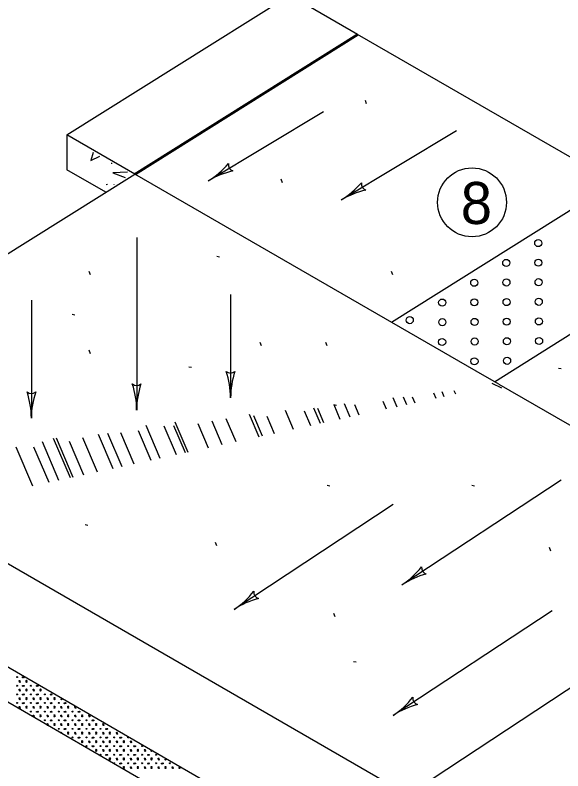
# Model space of a CAD drawing. Extents: x 997.6 to 1036.8, y 998.9 to 1022.8.
# Drawn here: x 1009.596 to 1012.201, y 1003.569 to 1007.163 of the extents above; entities that cross this region are included whole.
import ezdxf

# ---------------------------------------------------------------- set-up
doc = ezdxf.new("R2010")
doc.units = 0
doc.layers.add('Level 1', color=7, linetype='Continuous')
doc.layers.add('Level 2', color=7, linetype='Continuous')

msp = doc.modelspace()

# ---------------------------------------------------------------- linework, layer by layer
at = {"layer": 'Level 1'}
for p, q in [((1009.8426, 1006.5937), (1010.9019, 1007.2581)), ((1011.2244, 1007.0719), (1010.9018, 1007.2581)), ((1010.1623, 1006.4091), (1011.2215, 1007.0735)), ((1010.1652, 1006.4075), (1011.2244, 1007.0719)), ((1010.168, 1006.4058), (1011.2273, 1007.0702)), ((1017.2866, 1003.5719), (1011.2244, 1007.0719)), ((1011.2681, 1006.7416), (1011.2618, 1006.7579)), ((1010.514, 1006.3752), (1011.0624, 1006.705)), ((1011.1465, 1006.2842), (1011.6949, 1006.614)), ((1010.1652, 1006.4075), (1009.8426, 1006.5937)), ((1009.8426, 1006.5937), (1009.8426, 1006.427)), ((1010.0268, 1006.3207), (1009.8426, 1006.427)), ((1008.5604, 1005.401), (1010.1652, 1006.4075)), ((1011.7889, 1005.47), (1010.1652, 1006.4075)), ((1010.8678, 1006.3662), (1010.8614, 1006.3825)), ((1010.5548, 1006.0164), (1010.5674, 1006.0139)), ((1009.9544, 1005.9283), (1009.9481, 1005.9446)), ((1011.3933, 1005.9283), (1011.3869, 1005.9446)), ((1009.8666, 1005.7411), (1009.8793, 1005.7386)), ((1010.7677, 1005.5905), (1010.7613, 1005.6068)), ((1011.0805, 1005.5905), (1011.0741, 1005.6068)), ((1009.9544, 1005.5529), (1009.9481, 1005.5693)), ((1010.4229, 1005.4909), (1010.4356, 1005.4884)), ((1012.1813, 1005.4846), (1012.194, 1005.4821)), ((1011.8972, 1005.4075), (1011.7889, 1005.47)), ((1014.4953, 1003.9075), (1011.898, 1005.407)), ((1011.1117, 1005.3116), (1011.1244, 1005.3091)), ((1014.2788, 1005.3085), (1011.4642, 1003.4549)), ((1014.8178, 1001.5187), (1008.4331, 1005.2049)), ((1014.3848, 1001.2769), (1008, 1004.9631)), ((1012.1925, 1004.9519), (1011.4362, 1004.4538)), ((1011.0803, 1004.9278), (1011.0929, 1004.9253)), ((1011.7684, 1004.9278), (1011.7811, 1004.9253)), ((1011.3943, 1004.8352), (1010.6379, 1004.3371)), ((1014.3848, 1001.1103), (1008, 1004.7965)), ((1009.9292, 1004.7402), (1009.9418, 1004.7377)), ((1010.555, 1004.6395), (1010.5486, 1004.6559)), ((1012.144, 1004.6145), (1012.1377, 1004.6309)), ((1012.1505, 1004.331), (1011.3942, 1003.8329)), ((1011.118, 1004.3017), (1011.1117, 1004.3181)), ((1011.2054, 1004.0895), (1011.2181, 1004.087))]:
    msp.add_line(p, q, dxfattribs=at)
for points in [[(1009.968, 1006.5107), (1009.9564, 1006.4715)], [(1009.9564, 1006.4715), (1009.9995, 1006.4923)], [(1010.0578, 1006.4582), (1010.0525, 1006.4576)], [(1010.1299, 1006.4161), (1010.0605, 1006.4131)], [(1010.0605, 1006.4131), (1010.1192, 1006.3909)], [(1010.0357, 1006.3573), (1010.0285, 1006.3564)], [(1010.066, 1006.3586), (1010.0656, 1006.3585)]]:
    msp.add_lwpolyline(points, dxfattribs=at)
for centre, radius in [((1012.0843, 1006.0791), 0.0169), ((1011.9321, 1005.9848), 0.0169), ((1012.0849, 1005.986), 0.0169), ((1011.7797, 1005.8904), 0.0169), ((1011.9327, 1005.8918), 0.0169), ((1012.0859, 1005.8931), 0.0169), ((1011.6274, 1005.7961), 0.0169), ((1011.7804, 1005.7974), 0.0169), ((1011.9335, 1005.7987), 0.0169), ((1012.0865, 1005.7999), 0.0169), ((1011.4731, 1005.7128), 0.0169), ((1011.6281, 1005.7031), 0.0169), ((1011.7813, 1005.7044), 0.0169), ((1011.9342, 1005.7056), 0.0169), ((1012.0873, 1005.7067), 0.0169), ((1011.627, 1005.6089), 0.0169), ((1011.782, 1005.6113), 0.0169), ((1011.9351, 1005.6124), 0.0169), ((1012.0882, 1005.6137), 0.0169), ((1011.7808, 1005.5169), 0.0169), ((1011.936, 1005.5194), 0.0169), ((1009.6051, 1004.0151), 0.00226), ((1009.6331, 1004.014), 0.00226), ((1009.6376, 1004.0145), 0.00226), ((1009.6051, 1003.9741), 0.00226), ((1009.6174, 1003.9966), 0.00226), ((1009.6191, 1003.992), 0.00226), ((1009.6331, 1003.973), 0.00226), ((1009.6376, 1003.9735), 0.00226), ((1009.6504, 1003.9978), 0.00226), ((1009.6504, 1003.992), 0.00226), ((1009.6712, 1003.9741), 0.00226), ((1009.6992, 1003.973), 0.00226), ((1009.7037, 1003.9735), 0.00226), ((1009.6174, 1003.9556), 0.00226), ((1009.6191, 1003.951), 0.00226), ((1009.6504, 1003.9568), 0.00226), ((1009.6504, 1003.951), 0.00226), ((1009.6835, 1003.9556), 0.00226), ((1009.6852, 1003.951), 0.00226), ((1009.7166, 1003.9568), 0.00226), ((1009.7166, 1003.951), 0.00226), ((1009.6051, 1003.9331), 0.00226), ((1009.6174, 1003.9146), 0.00226), ((1009.6191, 1003.91), 0.00226), ((1009.6331, 1003.932), 0.00226), ((1009.6376, 1003.9325), 0.00226), ((1009.6504, 1003.9158), 0.00226), ((1009.6504, 1003.91), 0.00226), ((1009.6712, 1003.9331), 0.00226), ((1009.6835, 1003.9146), 0.00226), ((1009.6852, 1003.91), 0.00226), ((1009.6992, 1003.932), 0.00226), ((1009.7037, 1003.9325), 0.00226), ((1009.7166, 1003.9158), 0.00226), ((1009.7166, 1003.91), 0.00226), ((1009.7373, 1003.9331), 0.00226), ((1009.7496, 1003.9146), 0.00226), ((1009.7513, 1003.91), 0.00226), ((1009.7653, 1003.932), 0.00226), ((1009.7698, 1003.9325), 0.00226), ((1009.7827, 1003.9158), 0.00226), ((1009.7827, 1003.91), 0.00226), ((1009.8174, 1003.91), 0.00226), ((1009.6051, 1003.8921), 0.00226), ((1009.6174, 1003.8736), 0.00226), ((1009.6191, 1003.869), 0.00226), ((1009.6331, 1003.891), 0.00226), ((1009.6376, 1003.8915), 0.00226), ((1009.6504, 1003.8748), 0.00226), ((1009.6504, 1003.869), 0.00226), ((1009.6712, 1003.8921), 0.00226), ((1009.6835, 1003.8736), 0.00226), ((1009.6852, 1003.869), 0.00226), ((1009.6992, 1003.891), 0.00226), ((1009.7037, 1003.8915), 0.00226), ((1009.7166, 1003.8748), 0.00226), ((1009.7166, 1003.869), 0.00226), ((1009.7373, 1003.8921), 0.00226), ((1009.7496, 1003.8736), 0.00226), ((1009.7513, 1003.869), 0.00226), ((1009.7653, 1003.891), 0.00226), ((1009.7698, 1003.8915), 0.00226), ((1009.7827, 1003.8748), 0.00226), ((1009.7827, 1003.869), 0.00226), ((1009.8034, 1003.8921), 0.00226), ((1009.8157, 1003.8736), 0.00226), ((1009.8174, 1003.869), 0.00226), ((1009.8314, 1003.891), 0.00226), ((1009.8359, 1003.8915), 0.00226), ((1009.8488, 1003.8748), 0.00226), ((1009.8488, 1003.869), 0.00226), ((1009.8818, 1003.8736), 0.00226), ((1009.8835, 1003.869), 0.00226), ((1009.6712, 1003.8511), 0.00226), ((1009.6835, 1003.8326), 0.00226), ((1009.6852, 1003.828), 0.00226), ((1009.6992, 1003.85), 0.00226), ((1009.7037, 1003.8505), 0.00226), ((1009.7166, 1003.8338), 0.00226), ((1009.7166, 1003.828), 0.00226), ((1009.7373, 1003.8511), 0.00226), ((1009.7496, 1003.8326), 0.00226), ((1009.7513, 1003.828), 0.00226), ((1009.7653, 1003.85), 0.00226), ((1009.7698, 1003.8505), 0.00226), ((1009.7827, 1003.8338), 0.00226), ((1009.7827, 1003.828), 0.00226), ((1009.8034, 1003.8511), 0.00226), ((1009.8157, 1003.8326), 0.00226), ((1009.8174, 1003.828), 0.00226), ((1009.8314, 1003.85), 0.00226), ((1009.8359, 1003.8505), 0.00226), ((1009.8488, 1003.8338), 0.00226), ((1009.8488, 1003.828), 0.00226), ((1009.8695, 1003.8511), 0.00226), ((1009.8818, 1003.8326), 0.00226), ((1009.8835, 1003.828), 0.00226), ((1009.8975, 1003.85), 0.00226), ((1009.902, 1003.8505), 0.00226), ((1009.9149, 1003.8338), 0.00226), ((1009.9149, 1003.828), 0.00226), ((1009.9479, 1003.8326), 0.00226), ((1009.9496, 1003.828), 0.00226), ((1009.7373, 1003.8101), 0.00226), ((1009.7496, 1003.7916), 0.00226), ((1009.7653, 1003.809), 0.00226), ((1009.7698, 1003.8095), 0.00226), ((1009.7827, 1003.7928), 0.00226), ((1009.8034, 1003.8101), 0.00226), ((1009.8157, 1003.7916), 0.00226), ((1009.8314, 1003.809), 0.00226), ((1009.8359, 1003.8095), 0.00226), ((1009.8488, 1003.7928), 0.00226), ((1009.8695, 1003.8101), 0.00226), ((1009.8818, 1003.7916), 0.00226), ((1009.8975, 1003.809), 0.00226), ((1009.902, 1003.8095), 0.00226), ((1009.9149, 1003.7928), 0.00226), ((1009.9356, 1003.8101), 0.00226), ((1009.9479, 1003.7916), 0.00226), ((1009.9636, 1003.809), 0.00226), ((1009.9681, 1003.8095), 0.00226), ((1009.981, 1003.7928), 0.00226), ((1010.0141, 1003.7916), 0.00226), ((1009.7513, 1003.787), 0.00226), ((1009.7827, 1003.787), 0.00226), ((1009.8034, 1003.7691), 0.00226), ((1009.8174, 1003.787), 0.00226), ((1009.8314, 1003.768), 0.00226), ((1009.8359, 1003.7685), 0.00226), ((1009.8488, 1003.787), 0.00226), ((1009.8695, 1003.7691), 0.00226), ((1009.8835, 1003.787), 0.00226), ((1009.8975, 1003.768), 0.00226), ((1009.902, 1003.7685), 0.00226), ((1009.9149, 1003.787), 0.00226), ((1009.9356, 1003.7691), 0.00226), ((1009.9496, 1003.787), 0.00226), ((1009.9636, 1003.768), 0.00226), ((1009.9681, 1003.7685), 0.00226), ((1009.981, 1003.787), 0.00226), ((1010.0017, 1003.7691), 0.00226), ((1010.0157, 1003.787), 0.00226), ((1010.0297, 1003.768), 0.00226), ((1010.0342, 1003.7685), 0.00226), ((1009.8157, 1003.7506), 0.00226), ((1009.8488, 1003.7518), 0.00226), ((1009.8488, 1003.746), 0.00226), ((1009.8695, 1003.7281), 0.00226), ((1009.8818, 1003.7506), 0.00226), ((1009.8835, 1003.746), 0.00226), ((1009.8975, 1003.727), 0.00226), ((1009.902, 1003.7275), 0.00226), ((1009.9149, 1003.7518), 0.00226), ((1009.9149, 1003.746), 0.00226), ((1009.9356, 1003.7281), 0.00226), ((1009.9479, 1003.7506), 0.00226), ((1009.9496, 1003.746), 0.00226), ((1009.9636, 1003.727), 0.00226), ((1009.9681, 1003.7275), 0.00226), ((1009.981, 1003.7518), 0.00226), ((1009.981, 1003.746), 0.00226), ((1010.0017, 1003.7281), 0.00226), ((1010.0141, 1003.7506), 0.00226), ((1010.0157, 1003.746), 0.00226), ((1010.0297, 1003.727), 0.00226), ((1010.0342, 1003.7275), 0.00226), ((1010.0471, 1003.7518), 0.00226), ((1010.0471, 1003.746), 0.00226), ((1010.0678, 1003.7281), 0.00226), ((1010.0802, 1003.7506), 0.00226), ((1010.0818, 1003.746), 0.00226), ((1010.0958, 1003.727), 0.00226), ((1010.1003, 1003.7275), 0.00226), ((1010.1339, 1003.7281), 0.00226), ((1009.9149, 1003.7108), 0.00226), ((1009.9149, 1003.705), 0.00226), ((1009.9356, 1003.6871), 0.00226), ((1009.9479, 1003.7096), 0.00226), ((1009.9496, 1003.705), 0.00226), ((1009.9636, 1003.686), 0.00226), ((1009.9681, 1003.6865), 0.00226), ((1009.981, 1003.7108), 0.00226), ((1009.981, 1003.705), 0.00226), ((1010.0017, 1003.6871), 0.00226), ((1010.0141, 1003.7096), 0.00226), ((1010.0157, 1003.705), 0.00226), ((1010.0297, 1003.686), 0.00226), ((1010.0342, 1003.6865), 0.00226), ((1010.0471, 1003.7108), 0.00226), ((1010.0471, 1003.705), 0.00226), ((1010.0678, 1003.6871), 0.00226), ((1010.0802, 1003.7096), 0.00226), ((1010.0818, 1003.705), 0.00226), ((1010.0958, 1003.686), 0.00226), ((1010.1003, 1003.6865), 0.00226), ((1010.1132, 1003.7108), 0.00226), ((1010.1132, 1003.705), 0.00226), ((1010.1339, 1003.6871), 0.00226), ((1010.1463, 1003.7096), 0.00226), ((1010.1479, 1003.705), 0.00226), ((1010.1619, 1003.686), 0.00226), ((1010.1664, 1003.6865), 0.00226), ((1010.2001, 1003.6871), 0.00226), ((1009.981, 1003.6698), 0.00226), ((1009.981, 1003.664), 0.00226), ((1010.0017, 1003.6461), 0.00226), ((1010.0141, 1003.6686), 0.00226), ((1010.0157, 1003.664), 0.00226), ((1010.0471, 1003.6698), 0.00226), ((1010.0471, 1003.664), 0.00226), ((1010.0678, 1003.6461), 0.00226), ((1010.0802, 1003.6686), 0.00226), ((1010.0818, 1003.664), 0.00226), ((1010.1132, 1003.6698), 0.00226), ((1010.1132, 1003.664), 0.00226), ((1010.1339, 1003.6461), 0.00226), ((1010.1463, 1003.6686), 0.00226), ((1010.1479, 1003.664), 0.00226), ((1010.1793, 1003.6698), 0.00226), ((1010.1793, 1003.664), 0.00226), ((1010.2001, 1003.6461), 0.00226), ((1010.2124, 1003.6686), 0.00226), ((1010.2141, 1003.664), 0.00226), ((1010.2454, 1003.664), 0.00226), ((1010.2662, 1003.6461), 0.00226), ((1010.0297, 1003.645), 0.00226), ((1010.0342, 1003.6455), 0.00226), ((1010.0471, 1003.6288), 0.00226), ((1010.0471, 1003.623), 0.00226), ((1010.0802, 1003.6276), 0.00226), ((1010.0818, 1003.623), 0.00226), ((1010.0958, 1003.645), 0.00226), ((1010.1003, 1003.6455), 0.00226), ((1010.1132, 1003.6288), 0.00226), ((1010.1132, 1003.623), 0.00226), ((1010.1463, 1003.6276), 0.00226), ((1010.1479, 1003.623), 0.00226), ((1010.1619, 1003.645), 0.00226), ((1010.1664, 1003.6455), 0.00226), ((1010.1793, 1003.6288), 0.00226), ((1010.1793, 1003.623), 0.00226), ((1010.2124, 1003.6276), 0.00226), ((1010.2141, 1003.623), 0.00226), ((1010.2281, 1003.645), 0.00226), ((1010.2326, 1003.6455), 0.00226), ((1010.2454, 1003.6288), 0.00226), ((1010.2454, 1003.623), 0.00226), ((1010.2785, 1003.6276), 0.00226), ((1010.2802, 1003.623), 0.00226), ((1010.3116, 1003.623), 0.00226), ((1010.0678, 1003.6051), 0.00226), ((1010.0958, 1003.604), 0.00226), ((1010.1003, 1003.6045), 0.00226), ((1010.1132, 1003.5878), 0.00226), ((1010.1132, 1003.582), 0.00226), ((1010.1339, 1003.6051), 0.00226), ((1010.1463, 1003.5866), 0.00226), ((1010.1479, 1003.582), 0.00226), ((1010.1619, 1003.604), 0.00226), ((1010.1664, 1003.6045), 0.00226), ((1010.1793, 1003.5878), 0.00226), ((1010.1793, 1003.582), 0.00226), ((1010.2001, 1003.6051), 0.00226), ((1010.2124, 1003.5866), 0.00226), ((1010.2141, 1003.582), 0.00226), ((1010.2281, 1003.604), 0.00226), ((1010.2326, 1003.6045), 0.00226), ((1010.2454, 1003.5878), 0.00226), ((1010.2454, 1003.582), 0.00226), ((1010.2662, 1003.6051), 0.00226), ((1010.2785, 1003.5866), 0.00226), ((1010.2802, 1003.582), 0.00226), ((1010.2942, 1003.604), 0.00226), ((1010.2987, 1003.6045), 0.00226), ((1010.3116, 1003.5878), 0.00226), ((1010.3116, 1003.582), 0.00226), ((1010.3323, 1003.6051), 0.00226), ((1010.3446, 1003.5866), 0.00226), ((1010.3463, 1003.582), 0.00226), ((1010.3777, 1003.5878), 0.00226), ((1010.3777, 1003.582), 0.00226)]:
    msp.add_circle(centre, radius, dxfattribs=at)
at = {"layer": 'Level 2'}
for p, q in [((1011.3855, 1005.7029), (1012.4448, 1006.3673)), ((1010.1742, 1006.1054), (1010.1742, 1005.2843)), ((1011.8755, 1005.42), (1012.9347, 1006.0844)), ((1009.6733, 1005.8075), (1009.6733, 1005.2461)), ((1010.6209, 1005.8346), (1010.6209, 1005.3437)), ((1011.8641, 1005.4128), (1011.9102, 1005.39)), ((1011.6256, 1005.3734), (1011.6357, 1005.3498)), ((1011.6828, 1005.3786), (1011.6901, 1005.3616)), ((1011.3927, 1005.3451), (1011.4115, 1005.3011)), ((1011.4425, 1005.3479), (1011.4581, 1005.3113)), ((1011.4848, 1005.3481), (1011.497, 1005.3197)), ((1011.586, 1005.3667), (1011.5968, 1005.3414)), ((1011.1117, 1005.3116), (1011.1412, 1005.2425)), ((1011.161, 1005.3155), (1011.1879, 1005.2526)), ((1011.2097, 1005.3108), (1011.2306, 1005.2619)), ((1011.3449, 1005.3277), (1011.361, 1005.2902)), ((1010.7087, 1005.2655), (1010.7545, 1005.1585)), ((1010.8802, 1005.2843), (1010.9187, 1005.1942)), ((1010.9706, 1005.2814), (1011.0003, 1005.2119)), ((1011.0157, 1005.2951), (1011.0469, 1005.222)), ((1011.0341, 1005.2945), (1011.0635, 1005.2256)), ((1010.531, 1005.2343), (1010.5796, 1005.1206)), ((1010.5989, 1005.2444), (1010.6457, 1005.1349)), ((1010.7296, 1005.2593), (1010.7711, 1005.1621)), ((1010.7928, 1005.2559), (1010.8277, 1005.1744)), ((1010.217, 1005.2127), (1010.2838, 1005.0564)), ((1010.3031, 1005.2101), (1010.3615, 1005.0732)), ((1010.3494, 1005.211), (1010.4043, 1005.0825)), ((1010.3557, 1005.2286), (1010.417, 1005.0853)), ((1010.4646, 1005.2209), (1010.5136, 1005.1062)), ((1009.9906, 1005.1708), (1010.0602, 1005.0078)), ((1010.0356, 1005.1747), (1010.1029, 1005.0171)), ((1010.0978, 1005.1781), (1010.1612, 1005.0297)), ((1010.1813, 1005.1871), (1010.2411, 1005.0471)), ((1009.7239, 1005.1363), (1009.8027, 1004.9519)), ((1009.7769, 1005.1514), (1009.8571, 1004.9637)), ((1009.7915, 1005.1527), (1009.871, 1004.9667)), ((1009.8533, 1005.1372), (1009.9215, 1004.9777)), ((1009.9169, 1005.1543), (1009.9864, 1004.9918)), ((1009.5992, 1005.1102), (1009.6783, 1004.9249)), ((1009.6841, 1005.1102), (1009.756, 1004.9418))]:
    msp.add_line(p, q, dxfattribs=at)
msp.add_circle((1011.7694, 1006.2729), 0.1638, dxfattribs=at)
for centre, radius, start, end in [((1010.3126, 1006.7102), 0.3909, 301.0235, 319.6923), ((1010.6415, 1006.4518), 0.0313, 169.7981, 251.9148), ((1010.7155, 1006.0402), 0.3909, 102.3706, 121.0174), ((1010.3126, 1006.7102), 0.3909, 301.0113, 301.0235), ((1010.9451, 1006.6192), 0.3909, 301.0235, 319.6923), ((1011.274, 1006.3608), 0.0313, 169.7981, 251.9148), ((1011.348, 1005.9492), 0.3909, 102.3706, 121.0174), ((1010.9451, 1006.6192), 0.3909, 301.0113, 301.0235), ((1010.621, 1005.4924), 0.0313, 228.7746, 310.8913), ((1010.23, 1005.3437), 0.3909, 0, 18.6688), ((1011.0119, 1005.3437), 0.3909, 161.3472, 179.9939), ((1010.1742, 1005.433), 0.0313, 228.7746, 310.8913), ((1009.7832, 1005.2843), 0.3909, 0, 18.6688), ((1010.5651, 1005.2843), 0.3909, 161.3472, 179.9939), ((1009.6733, 1005.3947), 0.0313, 228.7746, 310.8913), ((1009.2823, 1005.2461), 0.3909, 0, 18.6688), ((1010.0642, 1005.2461), 0.3909, 161.3472, 179.9939), ((1010.23, 1005.3437), 0.3909, 359.9878, 0), ((1009.7832, 1005.2843), 0.3909, 359.9878, 0), ((1009.2823, 1005.2461), 0.3909, 359.9878, 0), ((1011.2211, 1004.7802), 0.3909, 303.3684, 322.0372), ((1011.5603, 1004.5355), 0.0313, 172.143, 254.2597), ((1011.6512, 1004.1273), 0.3909, 104.7155, 123.3623), ((1011.2211, 1004.7802), 0.3909, 303.3561, 303.3684), ((1010.4229, 1004.6636), 0.3909, 303.3684, 322.0372), ((1010.7621, 1004.4188), 0.0313, 172.143, 254.2597), ((1010.853, 1004.0106), 0.3909, 104.7155, 123.3623), ((1010.4229, 1004.6636), 0.3909, 303.3561, 303.3684), ((1011.1791, 1004.1594), 0.3909, 303.3684, 322.0372), ((1011.5183, 1003.9147), 0.0313, 172.143, 254.2597), ((1011.6092, 1003.5064), 0.3909, 104.7155, 123.3623), ((1011.1791, 1004.1594), 0.3909, 303.3561, 303.3684)]:
    msp.add_arc(centre, radius, start, end, dxfattribs=at)

# ---------------------------------------------------------------- texts
msp.add_text('8', height=0.2, dxfattribs=at).set_placement((1011.7156, 1006.1698))
msp.add_text('MAINTAIN SAME PROFILE AS', height=0.2, rotation=330.0362, dxfattribs=at).set_placement((1008.317, 1003.9223))

doc.saveas('drawing.dxf')
